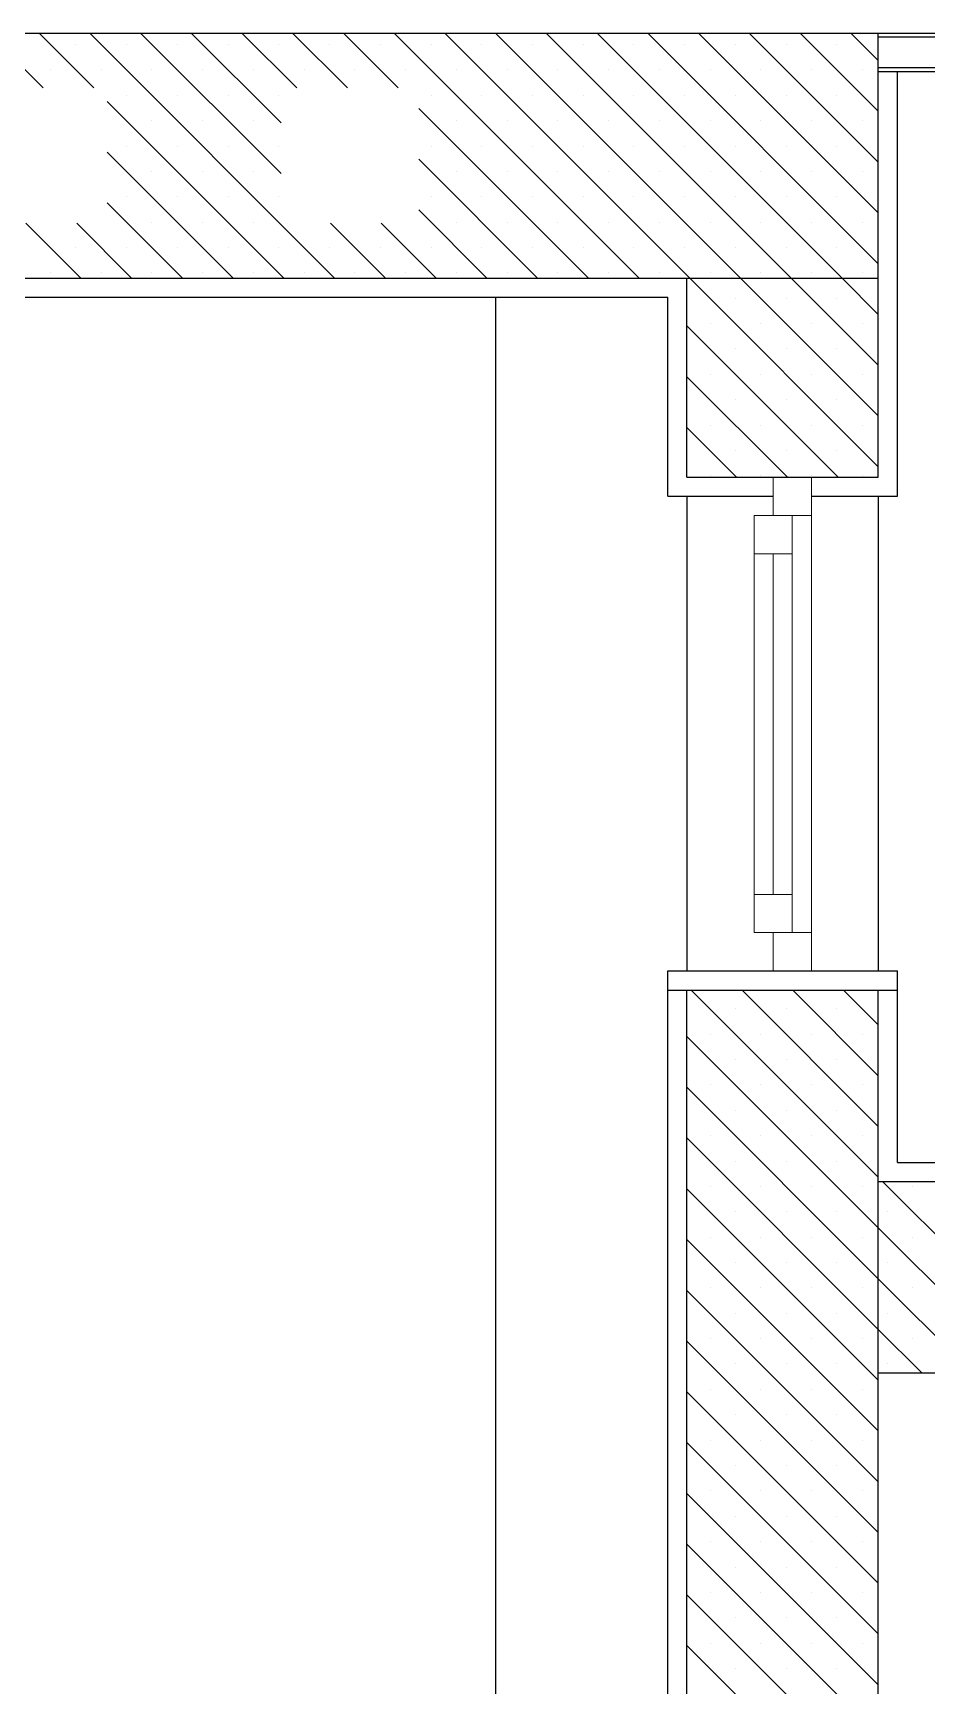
# Model space of a CAD drawing. Header units: inches. Extents: x -7543 to -822, y 102837 to 190349.
# Drawn here: x -837.17827 to -837.17243, y 102836.72489 to 102836.73569 of the extents above; entities that cross this region are included whole.
import ezdxf

# ---------------------------------------------------------------- set-up
doc = ezdxf.new("R2010")
doc.units = ezdxf.units.IN
doc.header["$MEASUREMENT"] = 0
doc.layers.add('PENCERE', color=7, linetype='Continuous', lineweight=18, true_color=0xffb360)
doc.layers.add('TARAMA', color=8, linetype='Continuous', lineweight=25)

msp = doc.modelspace()

# ---------------------------------------------------------------- linework, layer by layer
at = {"layer": 'PENCERE'}
for p, q in [((-837.173434, 102836.732537), (-837.173434, 102836.732787)), ((-837.173184, 102836.729562), (-837.173184, 102836.732787)), ((-837.173184, 102836.732537), (-837.173559, 102836.732537)), ((-837.173559, 102836.729812), (-837.173559, 102836.732537)), ((-837.173309, 102836.729812), (-837.173309, 102836.732537)), ((-837.173309, 102836.732287), (-837.173559, 102836.732287)), ((-837.173434, 102836.730062), (-837.173434, 102836.732287)), ((-837.173309, 102836.730062), (-837.173559, 102836.730062)), ((-837.173184, 102836.729812), (-837.173559, 102836.729812)), ((-837.173434, 102836.729562), (-837.173434, 102836.729812))]:
    msp.add_line(p, q, dxfattribs=at)
at = {"layer": 'TARAMA'}
for p, q in [((-837.230247, 102836.735687), (-837.172747, 102836.735687)), ((-837.178203, 102836.735329), (-837.178562, 102836.735687)), ((-837.177872, 102836.735329), (-837.17823, 102836.735687)), ((-837.17799, 102836.735612), (-837.17799, 102836.735612)), ((-837.176299, 102836.734087), (-837.177899, 102836.735687)), ((-837.177658, 102836.735612), (-837.177658, 102836.735612)), ((-837.176649, 102836.734769), (-837.177567, 102836.735687)), ((-837.177327, 102836.735612), (-837.177327, 102836.735612)), ((-837.176649, 102836.7351), (-837.177236, 102836.735687)), ((-837.176995, 102836.735612), (-837.176995, 102836.735612)), ((-837.176546, 102836.735329), (-837.176904, 102836.735687)), ((-837.176664, 102836.735612), (-837.176664, 102836.735612)), ((-837.176214, 102836.735329), (-837.176573, 102836.735687)), ((-837.176332, 102836.735612), (-837.176332, 102836.735612)), ((-837.175883, 102836.735329), (-837.176241, 102836.735687)), ((-837.176001, 102836.735612), (-837.176001, 102836.735612)), ((-837.17431, 102836.734087), (-837.17591, 102836.735687)), ((-837.175669, 102836.735612), (-837.175669, 102836.735612)), ((-837.173978, 102836.734087), (-837.175578, 102836.735687)), ((-837.175338, 102836.735612), (-837.175338, 102836.735612)), ((-837.173647, 102836.734087), (-837.175247, 102836.735687)), ((-837.175007, 102836.735612), (-837.175007, 102836.735612)), ((-837.173316, 102836.734087), (-837.174916, 102836.735687)), ((-837.174675, 102836.735612), (-837.174675, 102836.735612)), ((-837.172984, 102836.734087), (-837.174584, 102836.735687)), ((-837.174344, 102836.735612), (-837.174344, 102836.735612)), ((-837.172747, 102836.734181), (-837.174253, 102836.735687)), ((-837.174012, 102836.735612), (-837.174012, 102836.735612)), ((-837.172747, 102836.734513), (-837.173921, 102836.735687)), ((-837.173681, 102836.735612), (-837.173681, 102836.735612)), ((-837.172747, 102836.734844), (-837.17359, 102836.735687)), ((-837.173349, 102836.735612), (-837.173349, 102836.735612)), ((-837.172747, 102836.735176), (-837.173258, 102836.735687)), ((-837.173018, 102836.735612), (-837.173018, 102836.735612)), ((-837.172747, 102836.735507), (-837.172927, 102836.735687)), ((-837.172747, 102836.732787), (-837.172747, 102836.735687)), ((-837.172747, 102836.735687), (-837.169747, 102836.735687)), ((-837.172747, 102836.735662), (-837.169747, 102836.735662)), ((-837.178155, 102836.735447), (-837.178155, 102836.735447)), ((-837.177824, 102836.735447), (-837.177824, 102836.735447)), ((-837.177492, 102836.735447), (-837.177492, 102836.735447)), ((-837.177161, 102836.735447), (-837.177161, 102836.735447)), ((-837.17683, 102836.735447), (-837.17683, 102836.735447)), ((-837.176498, 102836.735447), (-837.176498, 102836.735447)), ((-837.176167, 102836.735447), (-837.176167, 102836.735447)), ((-837.175835, 102836.735447), (-837.175835, 102836.735447)), ((-837.175504, 102836.735447), (-837.175504, 102836.735447)), ((-837.175172, 102836.735447), (-837.175172, 102836.735447)), ((-837.174841, 102836.735447), (-837.174841, 102836.735447)), ((-837.174509, 102836.735447), (-837.174509, 102836.735447)), ((-837.174178, 102836.735447), (-837.174178, 102836.735447)), ((-837.173846, 102836.735447), (-837.173846, 102836.735447)), ((-837.173515, 102836.735447), (-837.173515, 102836.735447)), ((-837.173184, 102836.735447), (-837.173184, 102836.735447)), ((-837.172852, 102836.735447), (-837.172852, 102836.735447)), ((-837.172747, 102836.735462), (-837.169747, 102836.735462)), ((-837.172747, 102836.735437), (-837.169747, 102836.735437)), ((-837.172622, 102836.732662), (-837.172622, 102836.735437)), ((-837.177658, 102836.735281), (-837.177658, 102836.735281)), ((-837.177327, 102836.735281), (-837.177327, 102836.735281)), ((-837.176995, 102836.735281), (-837.176995, 102836.735281)), ((-837.176664, 102836.735281), (-837.176664, 102836.735281)), ((-837.175669, 102836.735281), (-837.175669, 102836.735281)), ((-837.175338, 102836.735281), (-837.175338, 102836.735281)), ((-837.175007, 102836.735281), (-837.175007, 102836.735281)), ((-837.174675, 102836.735281), (-837.174675, 102836.735281)), ((-837.174344, 102836.735281), (-837.174344, 102836.735281)), ((-837.174012, 102836.735281), (-837.174012, 102836.735281)), ((-837.173681, 102836.735281), (-837.173681, 102836.735281)), ((-837.173349, 102836.735281), (-837.173349, 102836.735281)), ((-837.173018, 102836.735281), (-837.173018, 102836.735281)), ((-837.17663, 102836.734087), (-837.177784, 102836.735241)), ((-837.174641, 102836.734087), (-837.175749, 102836.735195)), ((-837.177492, 102836.735115), (-837.177492, 102836.735115)), ((-837.177161, 102836.735115), (-837.177161, 102836.735115)), ((-837.17683, 102836.735115), (-837.17683, 102836.735115)), ((-837.175504, 102836.735115), (-837.175504, 102836.735115)), ((-837.175172, 102836.735115), (-837.175172, 102836.735115)), ((-837.174841, 102836.735115), (-837.174841, 102836.735115)), ((-837.174509, 102836.735115), (-837.174509, 102836.735115)), ((-837.174178, 102836.735115), (-837.174178, 102836.735115)), ((-837.173846, 102836.735115), (-837.173846, 102836.735115)), ((-837.173515, 102836.735115), (-837.173515, 102836.735115)), ((-837.173184, 102836.735115), (-837.173184, 102836.735115)), ((-837.172852, 102836.735115), (-837.172852, 102836.735115)), ((-837.177658, 102836.734949), (-837.177658, 102836.734949)), ((-837.177327, 102836.734949), (-837.177327, 102836.734949)), ((-837.176995, 102836.734949), (-837.176995, 102836.734949)), ((-837.176664, 102836.734949), (-837.176664, 102836.734949)), ((-837.175669, 102836.734949), (-837.175669, 102836.734949)), ((-837.175338, 102836.734949), (-837.175338, 102836.734949)), ((-837.175007, 102836.734949), (-837.175007, 102836.734949)), ((-837.174675, 102836.734949), (-837.174675, 102836.734949)), ((-837.174344, 102836.734949), (-837.174344, 102836.734949)), ((-837.174012, 102836.734949), (-837.174012, 102836.734949)), ((-837.173681, 102836.734949), (-837.173681, 102836.734949)), ((-837.173349, 102836.734949), (-837.173349, 102836.734949)), ((-837.173018, 102836.734949), (-837.173018, 102836.734949)), ((-837.176962, 102836.734087), (-837.177784, 102836.73491)), ((-837.174973, 102836.734087), (-837.175749, 102836.734863)), ((-837.177492, 102836.734784), (-837.177492, 102836.734784)), ((-837.177161, 102836.734784), (-837.177161, 102836.734784)), ((-837.17683, 102836.734784), (-837.17683, 102836.734784)), ((-837.175504, 102836.734784), (-837.175504, 102836.734784)), ((-837.175172, 102836.734784), (-837.175172, 102836.734784)), ((-837.174841, 102836.734784), (-837.174841, 102836.734784)), ((-837.174509, 102836.734784), (-837.174509, 102836.734784)), ((-837.174178, 102836.734784), (-837.174178, 102836.734784)), ((-837.173846, 102836.734784), (-837.173846, 102836.734784)), ((-837.173515, 102836.734784), (-837.173515, 102836.734784)), ((-837.173184, 102836.734784), (-837.173184, 102836.734784)), ((-837.172852, 102836.734784), (-837.172852, 102836.734784)), ((-837.177658, 102836.734618), (-837.177658, 102836.734618)), ((-837.177327, 102836.734618), (-837.177327, 102836.734618)), ((-837.176995, 102836.734618), (-837.176995, 102836.734618)), ((-837.176664, 102836.734618), (-837.176664, 102836.734618)), ((-837.175669, 102836.734618), (-837.175669, 102836.734618)), ((-837.175338, 102836.734618), (-837.175338, 102836.734618)), ((-837.175007, 102836.734618), (-837.175007, 102836.734618)), ((-837.174675, 102836.734618), (-837.174675, 102836.734618)), ((-837.174344, 102836.734618), (-837.174344, 102836.734618)), ((-837.174012, 102836.734618), (-837.174012, 102836.734618)), ((-837.173681, 102836.734618), (-837.173681, 102836.734618)), ((-837.173349, 102836.734618), (-837.173349, 102836.734618)), ((-837.173018, 102836.734618), (-837.173018, 102836.734618)), ((-837.177293, 102836.734087), (-837.177784, 102836.734578)), ((-837.175304, 102836.734087), (-837.175749, 102836.734532)), ((-837.177956, 102836.734087), (-837.178315, 102836.734446)), ((-837.177625, 102836.734087), (-837.177983, 102836.734446)), ((-837.177492, 102836.734452), (-837.177492, 102836.734452)), ((-837.177161, 102836.734452), (-837.177161, 102836.734452)), ((-837.17683, 102836.734452), (-837.17683, 102836.734452)), ((-837.175967, 102836.734087), (-837.176326, 102836.734446)), ((-837.175636, 102836.734087), (-837.175994, 102836.734446)), ((-837.175504, 102836.734452), (-837.175504, 102836.734452)), ((-837.175172, 102836.734452), (-837.175172, 102836.734452)), ((-837.174841, 102836.734452), (-837.174841, 102836.734452)), ((-837.174509, 102836.734452), (-837.174509, 102836.734452)), ((-837.174178, 102836.734452), (-837.174178, 102836.734452)), ((-837.173846, 102836.734452), (-837.173846, 102836.734452)), ((-837.173515, 102836.734452), (-837.173515, 102836.734452)), ((-837.173184, 102836.734452), (-837.173184, 102836.734452)), ((-837.172852, 102836.734452), (-837.172852, 102836.734452)), ((-837.17799, 102836.734287), (-837.17799, 102836.734287)), ((-837.177658, 102836.734287), (-837.177658, 102836.734287)), ((-837.177327, 102836.734287), (-837.177327, 102836.734287)), ((-837.176995, 102836.734287), (-837.176995, 102836.734287)), ((-837.176664, 102836.734287), (-837.176664, 102836.734287)), ((-837.176332, 102836.734287), (-837.176332, 102836.734287)), ((-837.176001, 102836.734287), (-837.176001, 102836.734287)), ((-837.175669, 102836.734287), (-837.175669, 102836.734287)), ((-837.175338, 102836.734287), (-837.175338, 102836.734287)), ((-837.175007, 102836.734287), (-837.175007, 102836.734287)), ((-837.174675, 102836.734287), (-837.174675, 102836.734287)), ((-837.174344, 102836.734287), (-837.174344, 102836.734287)), ((-837.174012, 102836.734287), (-837.174012, 102836.734287)), ((-837.173681, 102836.734287), (-837.173681, 102836.734287)), ((-837.173349, 102836.734287), (-837.173349, 102836.734287)), ((-837.173018, 102836.734287), (-837.173018, 102836.734287)), ((-837.230247, 102836.734087), (-837.172747, 102836.734087)), ((-837.178155, 102836.734121), (-837.178155, 102836.734121)), ((-837.177824, 102836.734121), (-837.177824, 102836.734121)), ((-837.177492, 102836.734121), (-837.177492, 102836.734121)), ((-837.177161, 102836.734121), (-837.177161, 102836.734121)), ((-837.17683, 102836.734121), (-837.17683, 102836.734121)), ((-837.176498, 102836.734121), (-837.176498, 102836.734121)), ((-837.176167, 102836.734121), (-837.176167, 102836.734121)), ((-837.175835, 102836.734121), (-837.175835, 102836.734121)), ((-837.175504, 102836.734121), (-837.175504, 102836.734121)), ((-837.175172, 102836.734121), (-837.175172, 102836.734121)), ((-837.174841, 102836.734121), (-837.174841, 102836.734121)), ((-837.174509, 102836.734121), (-837.174509, 102836.734121)), ((-837.174178, 102836.734121), (-837.174178, 102836.734121)), ((-837.173997, 102836.732787), (-837.173997, 102836.734087)), ((-837.172747, 102836.732855), (-837.173978, 102836.734087)), ((-837.173846, 102836.734121), (-837.173846, 102836.734121)), ((-837.172747, 102836.733187), (-837.173647, 102836.734087)), ((-837.173515, 102836.734121), (-837.173515, 102836.734121)), ((-837.172747, 102836.733518), (-837.173316, 102836.734087)), ((-837.173184, 102836.734121), (-837.173184, 102836.734121)), ((-837.172747, 102836.73385), (-837.172984, 102836.734087)), ((-837.172852, 102836.734121), (-837.172852, 102836.734121)), ((-837.228872, 102836.733962), (-837.174122, 102836.733962)), ((-837.175247, 102836.733962), (-837.175247, 102836.719562)), ((-837.174122, 102836.732662), (-837.174122, 102836.733962)), ((-837.173681, 102836.733955), (-837.173681, 102836.733955)), ((-837.173349, 102836.733955), (-837.173349, 102836.733955)), ((-837.173018, 102836.733955), (-837.173018, 102836.733955)), ((-837.17301, 102836.732787), (-837.173997, 102836.733774)), ((-837.173846, 102836.733789), (-837.173846, 102836.733789)), ((-837.173515, 102836.733789), (-837.173515, 102836.733789)), ((-837.173184, 102836.733789), (-837.173184, 102836.733789)), ((-837.172852, 102836.733789), (-837.172852, 102836.733789)), ((-837.173681, 102836.733624), (-837.173681, 102836.733624)), ((-837.173349, 102836.733624), (-837.173349, 102836.733624)), ((-837.173018, 102836.733624), (-837.173018, 102836.733624)), ((-837.173341, 102836.732787), (-837.173997, 102836.733442)), ((-837.173846, 102836.733458), (-837.173846, 102836.733458)), ((-837.173515, 102836.733458), (-837.173515, 102836.733458)), ((-837.173184, 102836.733458), (-837.173184, 102836.733458)), ((-837.172852, 102836.733458), (-837.172852, 102836.733458)), ((-837.173681, 102836.733292), (-837.173681, 102836.733292)), ((-837.173349, 102836.733292), (-837.173349, 102836.733292)), ((-837.173018, 102836.733292), (-837.173018, 102836.733292)), ((-837.173673, 102836.732787), (-837.173997, 102836.733111)), ((-837.173846, 102836.733126), (-837.173846, 102836.733126)), ((-837.173515, 102836.733126), (-837.173515, 102836.733126)), ((-837.173184, 102836.733126), (-837.173184, 102836.733126)), ((-837.172852, 102836.733126), (-837.172852, 102836.733126)), ((-837.173681, 102836.732961), (-837.173681, 102836.732961)), ((-837.173349, 102836.732961), (-837.173349, 102836.732961)), ((-837.173018, 102836.732961), (-837.173018, 102836.732961)), ((-837.173997, 102836.732787), (-837.172747, 102836.732787)), ((-837.173846, 102836.732795), (-837.173846, 102836.732795)), ((-837.173515, 102836.732795), (-837.173515, 102836.732795)), ((-837.173184, 102836.732795), (-837.173184, 102836.732795)), ((-837.172852, 102836.732795), (-837.172852, 102836.732795)), ((-837.174122, 102836.732662), (-837.173434, 102836.732662)), ((-837.173997, 102836.732662), (-837.173997, 102836.729562)), ((-837.173184, 102836.732662), (-837.172622, 102836.732662)), ((-837.172747, 102836.732662), (-837.172747, 102836.729562)), ((-837.174122, 102836.729437), (-837.174122, 102836.729562)), ((-837.174122, 102836.729562), (-837.172622, 102836.729562)), ((-837.172622, 102836.729437), (-837.172622, 102836.729562)), ((-837.174122, 102836.729437), (-837.173997, 102836.729437)), ((-837.174122, 102836.719562), (-837.174122, 102836.729437)), ((-837.173997, 102836.729437), (-837.172747, 102836.729437)), ((-837.173997, 102836.719437), (-837.173997, 102836.729437)), ((-837.172747, 102836.728215), (-837.173969, 102836.729437)), ((-837.172747, 102836.728546), (-837.173637, 102836.729437)), ((-837.172747, 102836.728878), (-837.173306, 102836.729437)), ((-837.172747, 102836.729209), (-837.172975, 102836.729437)), ((-837.172747, 102836.712837), (-837.172747, 102836.729437)), ((-837.172747, 102836.729437), (-837.172622, 102836.729437)), ((-837.172622, 102836.728312), (-837.172622, 102836.729437)), ((-837.173681, 102836.729315), (-837.173681, 102836.729315)), ((-837.173349, 102836.729315), (-837.173349, 102836.729315)), ((-837.173018, 102836.729315), (-837.173018, 102836.729315)), ((-837.172747, 102836.727884), (-837.173997, 102836.729134)), ((-837.173846, 102836.729149), (-837.173846, 102836.729149)), ((-837.173515, 102836.729149), (-837.173515, 102836.729149)), ((-837.173184, 102836.729149), (-837.173184, 102836.729149)), ((-837.172852, 102836.729149), (-837.172852, 102836.729149)), ((-837.173681, 102836.728983), (-837.173681, 102836.728983)), ((-837.173349, 102836.728983), (-837.173349, 102836.728983)), ((-837.173018, 102836.728983), (-837.173018, 102836.728983)), ((-837.172747, 102836.727552), (-837.173997, 102836.728802)), ((-837.173846, 102836.728818), (-837.173846, 102836.728818)), ((-837.173515, 102836.728818), (-837.173515, 102836.728818)), ((-837.173184, 102836.728818), (-837.173184, 102836.728818)), ((-837.172852, 102836.728818), (-837.172852, 102836.728818)), ((-837.173681, 102836.728652), (-837.173681, 102836.728652)), ((-837.173349, 102836.728652), (-837.173349, 102836.728652)), ((-837.173018, 102836.728652), (-837.173018, 102836.728652)), ((-837.172747, 102836.727221), (-837.173997, 102836.728471)), ((-837.173846, 102836.728486), (-837.173846, 102836.728486)), ((-837.173515, 102836.728486), (-837.173515, 102836.728486)), ((-837.173184, 102836.728486), (-837.173184, 102836.728486)), ((-837.172852, 102836.728486), (-837.172852, 102836.728486)), ((-837.173681, 102836.72832), (-837.173681, 102836.72832)), ((-837.173349, 102836.72832), (-837.173349, 102836.72832)), ((-837.173018, 102836.72832), (-837.173018, 102836.72832)), ((-837.172622, 102836.728312), (-837.169872, 102836.728312)), ((-837.172747, 102836.726889), (-837.173997, 102836.728139)), ((-837.173846, 102836.728155), (-837.173846, 102836.728155)), ((-837.173515, 102836.728155), (-837.173515, 102836.728155)), ((-837.173184, 102836.728155), (-837.173184, 102836.728155)), ((-837.172852, 102836.728155), (-837.172852, 102836.728155)), ((-837.172747, 102836.728187), (-837.169747, 102836.728187)), ((-837.171469, 102836.726937), (-837.172719, 102836.728187)), ((-837.172521, 102836.728155), (-837.172521, 102836.728155)), ((-837.173681, 102836.727989), (-837.173681, 102836.727989)), ((-837.173349, 102836.727989), (-837.173349, 102836.727989)), ((-837.173018, 102836.727989), (-837.173018, 102836.727989)), ((-837.172686, 102836.727989), (-837.172686, 102836.727989)), ((-837.173846, 102836.727823), (-837.173846, 102836.727823)), ((-837.173515, 102836.727823), (-837.173515, 102836.727823)), ((-837.173184, 102836.727823), (-837.173184, 102836.727823)), ((-837.172852, 102836.727823), (-837.172852, 102836.727823)), ((-837.1718, 102836.726937), (-837.172747, 102836.727884)), ((-837.172521, 102836.727823), (-837.172521, 102836.727823)), ((-837.172747, 102836.726558), (-837.173997, 102836.727808)), ((-837.173681, 102836.727657), (-837.173681, 102836.727657)), ((-837.173349, 102836.727657), (-837.173349, 102836.727657)), ((-837.173018, 102836.727657), (-837.173018, 102836.727657)), ((-837.172686, 102836.727657), (-837.172686, 102836.727657)), ((-837.173846, 102836.727492), (-837.173846, 102836.727492)), ((-837.173515, 102836.727492), (-837.173515, 102836.727492)), ((-837.173184, 102836.727492), (-837.173184, 102836.727492)), ((-837.172852, 102836.727492), (-837.172852, 102836.727492)), ((-837.172132, 102836.726937), (-837.172747, 102836.727552)), ((-837.172521, 102836.727492), (-837.172521, 102836.727492)), ((-837.172747, 102836.726226), (-837.173997, 102836.727476)), ((-837.173681, 102836.727326), (-837.173681, 102836.727326)), ((-837.173349, 102836.727326), (-837.173349, 102836.727326)), ((-837.173018, 102836.727326), (-837.173018, 102836.727326)), ((-837.172686, 102836.727326), (-837.172686, 102836.727326)), ((-837.172463, 102836.726937), (-837.172747, 102836.727221)), ((-837.172747, 102836.725895), (-837.173997, 102836.727145)), ((-837.173846, 102836.72716), (-837.173846, 102836.72716)), ((-837.173515, 102836.72716), (-837.173515, 102836.72716)), ((-837.173184, 102836.72716), (-837.173184, 102836.72716)), ((-837.172852, 102836.72716), (-837.172852, 102836.72716)), ((-837.172521, 102836.72716), (-837.172521, 102836.72716)), ((-837.173681, 102836.726995), (-837.173681, 102836.726995)), ((-837.173349, 102836.726995), (-837.173349, 102836.726995)), ((-837.173018, 102836.726995), (-837.173018, 102836.726995)), ((-837.172686, 102836.726995), (-837.172686, 102836.726995)), ((-837.172747, 102836.726937), (-837.168747, 102836.726937)), ((-837.172747, 102836.725563), (-837.173997, 102836.726813)), ((-837.173846, 102836.726829), (-837.173846, 102836.726829)), ((-837.173515, 102836.726829), (-837.173515, 102836.726829)), ((-837.173184, 102836.726829), (-837.173184, 102836.726829)), ((-837.172852, 102836.726829), (-837.172852, 102836.726829)), ((-837.173681, 102836.726663), (-837.173681, 102836.726663)), ((-837.173349, 102836.726663), (-837.173349, 102836.726663)), ((-837.173018, 102836.726663), (-837.173018, 102836.726663)), ((-837.172747, 102836.725232), (-837.173997, 102836.726482)), ((-837.173846, 102836.726497), (-837.173846, 102836.726497)), ((-837.173515, 102836.726497), (-837.173515, 102836.726497)), ((-837.173184, 102836.726497), (-837.173184, 102836.726497)), ((-837.172852, 102836.726497), (-837.172852, 102836.726497)), ((-837.173681, 102836.726332), (-837.173681, 102836.726332)), ((-837.173349, 102836.726332), (-837.173349, 102836.726332)), ((-837.173018, 102836.726332), (-837.173018, 102836.726332)), ((-837.172747, 102836.7249), (-837.173997, 102836.72615)), ((-837.173846, 102836.726166), (-837.173846, 102836.726166)), ((-837.173515, 102836.726166), (-837.173515, 102836.726166)), ((-837.173184, 102836.726166), (-837.173184, 102836.726166)), ((-837.172852, 102836.726166), (-837.172852, 102836.726166)), ((-837.173681, 102836.726), (-837.173681, 102836.726)), ((-837.173349, 102836.726), (-837.173349, 102836.726)), ((-837.173018, 102836.726), (-837.173018, 102836.726)), ((-837.172747, 102836.724569), (-837.173997, 102836.725819)), ((-837.173846, 102836.725834), (-837.173846, 102836.725834)), ((-837.173515, 102836.725834), (-837.173515, 102836.725834)), ((-837.173184, 102836.725834), (-837.173184, 102836.725834)), ((-837.172852, 102836.725834), (-837.172852, 102836.725834)), ((-837.173681, 102836.725669), (-837.173681, 102836.725669)), ((-837.173349, 102836.725669), (-837.173349, 102836.725669)), ((-837.173018, 102836.725669), (-837.173018, 102836.725669)), ((-837.172747, 102836.724238), (-837.173997, 102836.725488)), ((-837.173846, 102836.725503), (-837.173846, 102836.725503)), ((-837.173515, 102836.725503), (-837.173515, 102836.725503)), ((-837.173184, 102836.725503), (-837.173184, 102836.725503)), ((-837.172852, 102836.725503), (-837.172852, 102836.725503)), ((-837.173681, 102836.725337), (-837.173681, 102836.725337)), ((-837.173349, 102836.725337), (-837.173349, 102836.725337)), ((-837.173018, 102836.725337), (-837.173018, 102836.725337)), ((-837.172747, 102836.723906), (-837.173997, 102836.725156)), ((-837.173846, 102836.725172), (-837.173846, 102836.725172)), ((-837.173515, 102836.725172), (-837.173515, 102836.725172)), ((-837.173184, 102836.725172), (-837.173184, 102836.725172)), ((-837.172852, 102836.725172), (-837.172852, 102836.725172)), ((-837.173681, 102836.725006), (-837.173681, 102836.725006)), ((-837.173349, 102836.725006), (-837.173349, 102836.725006)), ((-837.173018, 102836.725006), (-837.173018, 102836.725006))]:
    msp.add_line(p, q, dxfattribs=at)

doc.saveas('drawing.dxf')
